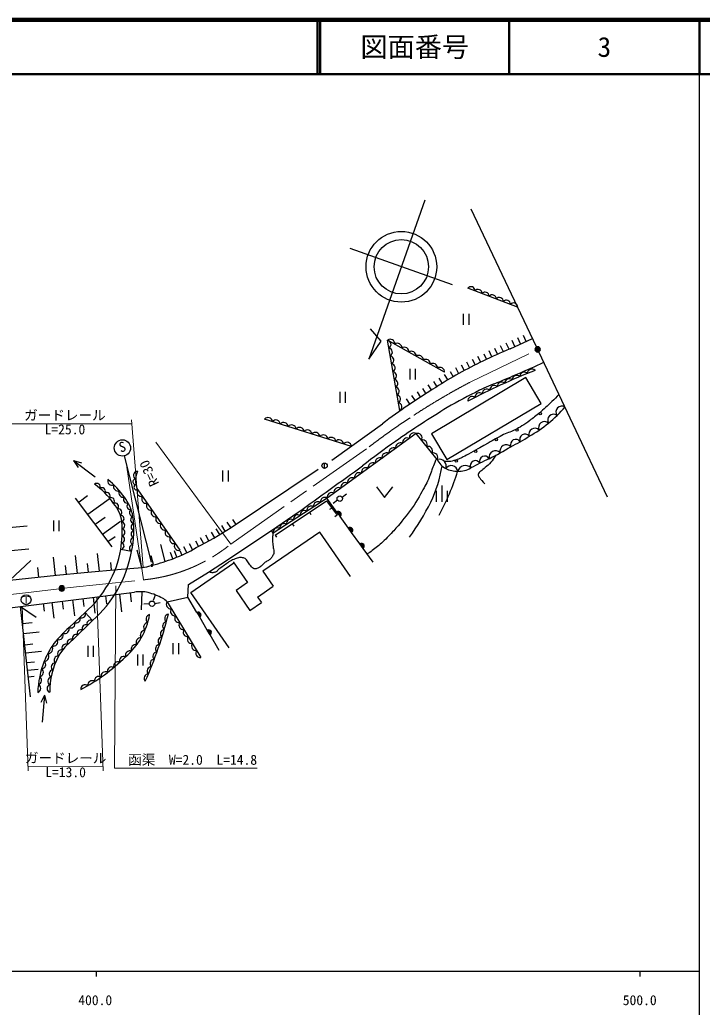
# Model space of a CAD drawing. Units: millimetres, scale not verified. Extents: x 40000 to 680000, y 20000 to 380000.
# Drawn here: x 453962 to 579500, y 198357 to 380000 of the extents above; entities that cross this region are included whole.
import ezdxf
from ezdxf.enums import TextEntityAlignment as Align

# ---------------------------------------------------------------- set-up
doc = ezdxf.new("R2010")
doc.units = ezdxf.units.MM
doc.header["$LTSCALE"] = 1000
doc.header["$PDMODE"] = 32
doc.header["$PDSIZE"] = 500
doc.linetypes.add('CHAIN', pattern=[18.5, 12, -1.5, 3.5, -1.5])
for name, color, linetype, lineweight in [('M-BGD', 7, 'Continuous', 25), ('M-BMK', 2, 'CHAIN', 13), ('M-BMK-SRVR', 3, 'Continuous', 25), ('M-STR-HTXT', 7, 'Continuous', 13), ('M-STR-STRC', 7, 'Continuous', 25), ('M-TTL', 2, 'Continuous', 140), ('M-TTL-BAND', 7, 'Continuous', 25), ('M-TTL-LINE', 7, 'Continuous', 50)]:
    doc.layers.add(name, color=color, linetype=linetype, lineweight=lineweight)
doc.layers.add('M-OTRS', color=6, linetype='Continuous')
doc.layers.add('M-TTL-TXT', color=7, linetype='Continuous')
doc.styles.add('ＭＳ ゴシック', font='')
doc.styles.get('ＭＳ ゴシック').set_extended_font_data('MS Gothic')

msp = doc.modelspace()

# ---------------------------------------------------------------- hatches: boundary and pattern name
at = {"layer": 'M-BGD'}
for points in [[(512882, 288631, 1), (512295, 289441)], [(515007, 285698, 1), (514420, 286508)], [(517133, 282765, 1), (516546, 283575)], [(478406, 279624, 1), (478106, 279624, 1)], [(487059, 270100, 1), (486556, 270963)], [(488965, 266834, 1), (488461, 267697)]]:
    msp.add_hatch(color=256, dxfattribs=at).paths.add_polyline_path(points)
at = {"layer": 'M-BMK-SRVR'}
for points in [[(549720, 319364, 0.41421), (549220, 319864, 0.41421), (548720, 319364, 1)], [(462194, 275385, 0.41421), (461694, 275885, 0.41421), (461194, 275385, 1)]]:
    msp.add_hatch(color=256, dxfattribs=at).paths.add_polyline_path(points)

# ---------------------------------------------------------------- linework, layer by layer
at = {"layer": 'M-BGD'}
for p, q in [((528494, 346815), (518151, 317592)), ((533583, 331224), (514730, 337897)), ((545524, 327160), (536383, 330622)), ((535547, 325885), (535547, 323885)), ((536547, 325885), (536547, 323885)), ((520416, 320889), (518467, 323170)), ((547098, 320846), (546601, 321939)), ((518151, 317592), (520416, 320889)), ((523859, 308116), (521628, 321052)), ((532093, 315150), (521628, 321052)), ((542912, 318942), (542415, 320034)), ((543959, 319418), (543462, 320510)), ((544184, 319472), (548265, 321379)), ((545005, 319894), (544508, 320986)), ((546051, 320370), (545554, 321463)), ((538769, 316989), (538214, 318052)), ((539322, 318542), (539812, 317532)), ((540820, 317989), (540323, 319082)), ((541866, 318466), (541369, 319558)), ((535757, 315416), (535202, 316479)), ((536761, 315940), (536206, 317004)), ((537765, 316464), (537210, 317528)), ((525709, 315801), (525709, 313801)), ((526709, 315801), (526709, 313801)), ((532749, 313728), (532103, 314739)), ((533108, 315270), (533661, 314315)), ((534753, 314891), (534198, 315955)), ((529748, 311811), (529102, 312822)), ((530748, 312450), (530102, 313461)), ((531749, 313089), (531103, 314100)), ((512837, 311538), (512837, 309538)), ((513837, 311538), (513837, 309538)), ((526746, 309894), (526100, 310905)), ((527747, 310533), (527101, 311544)), ((528747, 311172), (528101, 312183)), ((525746, 309255), (525100, 310267)), ((514981, 301532), (498981, 306548)), ((515071, 301595), (520658, 305682)), ((530751, 299089), (526900, 303890)), ((511368, 299008), (515071, 301595)), ((463875, 298924), (467849, 295928)), ((463875, 298924), (465309, 298485)), ((463875, 298924), (464692, 297666)), ((510034, 297464), (510034, 298464)), ((510034, 297964), (510035, 297965)), ((491276, 297068), (491276, 295068)), ((492276, 297068), (492276, 295068)), ((492826, 286583), (508875, 297356)), ((531647, 291350), (531647, 294350)), ((464871, 291344), (466436, 292471)), ((475656, 293540), (483381, 282414)), ((513237, 292202), (514051, 292783)), ((530647, 291350), (530647, 293350)), ((532647, 291350), (532647, 293350)), ((470960, 283048), (464188, 291996)), ((466508, 289072), (470414, 291886)), ((512289, 289448), (510462, 291969)), ((512423, 291621), (511609, 291040)), ((500241, 286031), (505157, 289414)), ((507238, 289410), (507517, 288995)), ((511354, 290190), (510948, 289897)), ((512318, 288854), (511934, 288577)), ((460142, 287906), (460142, 285906)), ((461142, 287906), (461142, 285906)), ((467842, 287219), (469651, 288522)), ((469177, 285367), (472506, 287766)), ((492773, 286592), (492135, 287609)), ((493067, 288077), (493683, 287159)), ((504085, 287294), (504364, 286879)), ((514420, 286508), (512887, 288623)), ((455297, 286841), (451264, 286473)), ((488765, 284158), (488190, 285212)), ((489165, 285761), (489773, 284709)), ((490749, 285323), (490112, 286340)), ((491761, 285958), (491124, 286974)), ((500583, 285576), (500267, 286048)), ((515007, 285698), (514420, 286508)), ((516546, 283575), (515007, 285698)), ((470187, 284011), (471529, 284978)), ((480731, 280360), (479899, 283494)), ((485762, 282549), (485209, 283614)), ((486314, 284125), (486838, 283107)), ((487791, 283628), (487217, 284681)), ((500933, 285178), (501167, 284829)), ((517133, 282765), (516546, 283575)), ((455661, 282615), (451649, 282248)), ((468603, 278564), (468274, 281829)), ((474528, 282186), (472560, 282546)), ((476435, 279220), (475585, 282422)), ((482116, 280868), (481688, 281989)), ((482882, 281160), (482454, 282281)), ((483423, 282354), (483789, 281513)), ((484705, 282001), (484152, 283066)), ((518965, 280237), (517133, 282765)), ((452137, 276903), (455977, 280562)), ((460509, 277747), (460169, 281116)), ((464580, 278158), (464246, 281475)), ((466592, 278361), (466426, 280007)), ((470644, 280166), (470774, 278788)), ((478583, 279790), (478163, 281374)), ((485455, 274652), (493363, 280088)), ((493238, 280270), (495855, 276464)), ((457240, 279274), (457435, 277478)), ((460703, 277832), (465837, 278324)), ((462544, 277953), (462376, 279624)), ((465837, 278324), (472605, 278960)), ((472605, 278960), (476535, 279227)), ((452137, 276903), (460703, 277832)), ((495855, 276464), (493745, 275013)), ((454097, 272099), (475059, 274693)), ((472760, 271108), (472358, 274359)), ((474534, 272906), (474324, 274602)), ((476331, 271448), (476475, 274789)), ((492462, 264460), (485455, 274652)), ((493745, 275013), (496278, 271328)), ((497708, 273808), (500596, 275794)), ((458254, 272633), (458432, 271185)), ((459863, 272830), (460218, 269931)), ((461756, 273062), (461934, 271610)), ((463649, 273294), (464005, 270385)), ((465546, 273527), (465725, 272070)), ((467443, 273760), (467801, 270841)), ((469979, 272554), (469795, 274042)), ((477793, 272546), (476796, 272475)), ((478533, 273227), (478920, 274198)), ((478787, 272653), (479777, 272794)), ((481057, 272947), (484902, 273797)), ((481057, 272947), (487281, 262697)), ((486551, 270972), (484902, 273797)), ((496278, 271328), (498407, 272792)), ((497708, 273808), (498407, 272792)), ((452124, 271835), (454097, 272099)), ((455928, 255443), (454097, 272099)), ((454097, 272099), (457007, 270137)), ((463031, 268208), (465996, 270975)), ((465996, 270975), (467314, 269471)), ((456254, 269086), (454450, 268888)), ((467314, 269471), (463744, 265945)), ((488461, 267697), (487064, 270091)), ((457542, 267361), (454653, 267044)), ((488965, 266834), (488461, 267697)), ((482134, 265320), (482134, 263320)), ((483134, 265320), (483134, 263320)), ((490619, 264000), (488965, 266834)), ((456352, 265151), (454879, 264989)), ((457979, 263790), (455046, 263468)), ((466475, 264828), (466475, 262828)), ((467475, 264828), (467475, 262828)), ((456692, 261847), (455242, 261688)), ((475603, 263243), (475603, 261243)), ((476603, 263243), (476603, 261243)), ((457372, 260487), (455397, 260270)), ((456594, 259199), (455528, 259082)), ((458485, 255758), (457860, 254394)), ((458485, 255758), (458085, 250797)), ((458485, 255758), (458883, 254312))]:
    msp.add_line(p, q, dxfattribs=at)
msp.add_lwpolyline([(532547, 299110), (549891, 309421), (547068, 314170), (529724, 303859)], close=True, dxfattribs=at)
for points in [[(553148, 311077), (552815, 310739), (552490, 310412), (552171, 310096), (551860, 309791), (551555, 309497), (551257, 309213), (550966, 308939), (550682, 308675), (550404, 308421), (550133, 308177), (549869, 307944), (549612, 307723), (549363, 307514), (549120, 307315), (548884, 307126), (548654, 306945), (548430, 306771), (548211, 306605), (547998, 306444), (547790, 306287), (547393, 305996), (547021, 305735), (546671, 305501), (546338, 305287), (546020, 305089), (545722, 304911), (545447, 304756), (545186, 304618), (544927, 304490), (544659, 304366), (544390, 304254), (544125, 304160), (543855, 304068), (543573, 303966), (543267, 303837), (542958, 303692), (542653, 303541), (542321, 303369), (541931, 303159), (541453, 302897), (541164, 302737), (540835, 302552), (540478, 302350), (540100, 302135), (539321, 301691), (538574, 301264), (538236, 301071), (536943, 300339), (536532, 300108), (536164, 299904), (535828, 299723), (535544, 299574), (535319, 299459), (535123, 299365), (534924, 299280), (534692, 299192), (534415, 299095), (534116, 298999), (533808, 298909), (533508, 298832), (533228, 298774), (532965, 298739), (532708, 298722), (532465, 298718), (532244, 298721), (532104, 298725)], [(526900, 303890), (510506, 291997), (500583, 285576)], [(541509, 299889), (541290, 299535), (541062, 299203), (540829, 298892), (540593, 298602), (540356, 298331), (540109, 298083), (539853, 297857), (539597, 297650), (539356, 297458), (539140, 297277), (538944, 297110), (538759, 296961), (538595, 296823), (538461, 296690), (538368, 296557), (538312, 296434), (538287, 296327), (538297, 296217), (538345, 296086), (538435, 295919), (538566, 295716), (538736, 295489), (538946, 295236), (539196, 294952), (539486, 294633)], [(530605, 299271), (530443, 298908), (530298, 298572), (530166, 298258), (530045, 297962), (529933, 297679), (529838, 297424), (529761, 297199), (529690, 296984), (529612, 296755), (529515, 296492), (529398, 296186), (529269, 295851), (529129, 295499), (528981, 295146), (528824, 294805), (528663, 294488), (528498, 294189), (528321, 293884), (528127, 293554), (527909, 293177), (527666, 292741), (527403, 292259), (527120, 291751), (526819, 291236), (526500, 290732), (526157, 290235), (525788, 289733), (525405, 289232), (525018, 288738), (524636, 288258), (524268, 287799), (523909, 287358), (523543, 286922), (523159, 286479), (522743, 286019), (522518, 285777), (522283, 285525), (522039, 285268), (521789, 285006), (521534, 284744), (521277, 284484), (521020, 284230), (520764, 283983), (520512, 283747), (520265, 283525), (520022, 283314), (519779, 283108), (519536, 282909), (519295, 282716), (519054, 282531), (518815, 282354), (518578, 282186), (518344, 282027), (518113, 281878), (517885, 281739)], [(519571, 294110), (521071, 292110), (522571, 294110)], [(500933, 285178), (510390, 291526), (512318, 288854)], [(484902, 273797), (485004, 276103), (488671, 278364), (492148, 280649), (495352, 282790), (500241, 286031)], [(500583, 285576), (500532, 285371), (500494, 285154), (500467, 284927), (500451, 284692), (500444, 284450), (500451, 284195), (500472, 283926), (500501, 283653), (500533, 283385), (500563, 283133), (500599, 282894), (500645, 282664), (500688, 282442), (500715, 282231), (500714, 282031), (500680, 281844), (500620, 281667), (500543, 281501), (500457, 281345), (500369, 281200), (500279, 281066), (500184, 280945), (500081, 280833), (499970, 280728), (499851, 280628), (499720, 280540), (499579, 280467), (499431, 280396), (499279, 280317), (499127, 280218), (498971, 280087), (498808, 279934), (498644, 279774), (498486, 279622), (498339, 279494), (498210, 279391), (498093, 279302), (497982, 279227), (497865, 279165), (497734, 279116), (497587, 279072), (497428, 279031), (497264, 279008), (497098, 279018), (496936, 279073), (496774, 279190), (496611, 279359), (496449, 279557), (496293, 279761), (496147, 279948), (496018, 280125), (495901, 280309), (495789, 280487), (495673, 280648), (495543, 280779), (495399, 280879), (495249, 280957), (495090, 281014), (494924, 281052), (494751, 281074), (494569, 281079), (494379, 281064), (494182, 281032), (493979, 280985), (493772, 280923), (493558, 280844), (493335, 280747), (493109, 280636), (492884, 280515), (492664, 280390), (492450, 280258), (492239, 280115), (492031, 279965), (491822, 279813), (491613, 279663), (491393, 279510), (491164, 279350), (490940, 279191), (490734, 279042), (490562, 278911), (490436, 278798), (490346, 278698), (490274, 278610), (490201, 278532), (490109, 278465), (489996, 278407), (489874, 278358), (489747, 278321), (489616, 278296), (489483, 278285), (489348, 278288), (489209, 278305), (489068, 278334), (488924, 278377), (488778, 278434)], [(514773, 277586), (509161, 285747), (498698, 278554), (500596, 275794)]]:
    msp.add_lwpolyline(points, dxfattribs=at)
for points in [[(512882, 288631, 1), (512295, 289441)], [(515007, 285698, 1), (514420, 286508)], [(517133, 282765, 1), (516546, 283575)], [(478406, 279624, 1), (478106, 279624, 1)], [(487059, 270100, 1), (486556, 270963)], [(488965, 266834, 1), (488461, 267697)]]:
    msp.add_lwpolyline(points, format="xyb", close=True, dxfattribs=at)
for centre, radius in [((524156, 334560), 6500), ((524156, 334560), 5000), ((549702, 307522), 210), ((545429, 304528), 210), ((541608, 302750), 210), ((537833, 300613), 210), ((510034, 297964), 500), ((534256, 298822), 210), ((512830, 291912), 500), ((455138, 273306), 900), ((478292, 272582), 500)]:
    msp.add_circle(centre, radius, dxfattribs=at)
for centre, radius, start, end in [((536951, 330153), 738, 358.04405, 140.47216), ((538257, 329658), 738, 358.04405, 140.47216), ((539563, 329163), 738, 358.04405, 140.47216), ((540869, 328669), 738, 358.04405, 140.47216), ((542175, 328174), 738, 358.04405, 140.47216), ((543481, 327680), 738, 358.04405, 140.47216), ((544787, 327185), 738, 358.04405, 140.47216), ((522128, 320410), 814, 353.25572, 127.88995), ((521474, 320286), 782, 300.91445, 78.65345), ((523436, 319672), 814, 353.25572, 127.88995), ((524744, 318935), 814, 353.25572, 127.88995), ((521722, 318849), 782, 300.91445, 78.65345), ((521970, 317411), 782, 300.91445, 78.65345), ((526052, 318197), 814, 353.25572, 127.88995), ((527360, 317459), 814, 353.25572, 127.88995), ((570643, 253930), 70681, 111.98345, 116.45242), ((522218, 315974), 782, 300.91445, 78.65345), ((528668, 316721), 814, 353.25572, 127.88995), ((529976, 315983), 814, 353.25572, 127.88995), ((572483, 247269), 77476, 115.47657, 122.83212), ((531284, 315245), 814, 353.25572, 127.88995), ((479547, 470881), 169401, 292.95048, 294.70502), ((522466, 314537), 782, 300.91445, 78.65345), ((595664, 197026), 127432, 111.60329, 117.7379), ((473973, 476082), 176391, 292.63788, 293.95901), ((545371, 313762), 823, 46.24984, 180.36486), ((546764, 314352), 823, 45.56822, 179.68323), ((548163, 314926), 823, 44.8866, 179.00161), ((522714, 313099), 782, 300.91445, 78.65345), ((522962, 311662), 782, 300.91445, 78.65345), ((564543, 256222), 61400, 111.6737, 115.07287), ((541238, 311893), 823, 48.29471, 182.40973), ((542608, 312533), 823, 47.61309, 181.7281), ((543986, 313156), 823, 46.93147, 181.04648), ((603286, 194884), 138216, 121.78747, 126.71369), ((523209, 310224), 782, 300.91445, 78.65345), ((580208, 227086), 94446, 116.19017, 120.2685), ((537174, 309878), 823, 50.33958, 184.4546), ((538521, 310566), 823, 49.65796, 183.77297), ((539875, 311238), 823, 48.97634, 183.09135), ((523457, 308787), 782, 300.91445, 78.65345), ((553663, 307856), 1080, 57.50752, 216.09286), ((622440, 160560), 173215, 121.24165, 124.9996), ((552141, 306358), 1080, 53.00449, 211.58984), ((533845, 326466), 27006, 310.04565, 319.0517), ((499610, 306004), 831, 6.06144, 139.12919), ((501064, 305548), 831, 6.06144, 139.12919), ((502519, 305092), 831, 6.06144, 139.12919), ((503973, 304636), 831, 6.06144, 139.12919), ((535623, 325009), 24751, 299.14292, 309.06544), ((550490, 304980), 1093, 47.98524, 205.18438), ((505427, 304180), 831, 6.06144, 139.12919), ((506882, 303724), 831, 6.06144, 139.12919), ((508336, 303268), 831, 6.06144, 139.12919), ((509791, 302812), 831, 6.06144, 139.12919), ((526479, 303144), 857, 60.57067, 191.34879), ((527115, 303076), 842, 332.68357, 104.76554), ((528257, 333339), 35692, 296.72514, 302.96219), ((546893, 302810), 975, 36.60651, 206.19935), ((548702, 303770), 1093, 43.02398, 200.22312), ((511245, 302356), 831, 6.06144, 139.12919), ((512700, 301900), 831, 6.06144, 139.12919), ((514154, 301444), 831, 6.06144, 139.12919), ((596866, 196609), 129017, 124.87865, 128.24882), ((523957, 301314), 857, 60.57067, 191.34879), ((525218, 302229), 857, 60.57067, 191.34879), ((528077, 301876), 842, 332.68357, 104.76554), ((543455, 300653), 1174, 43.39182, 195.73456), ((545205, 301842), 975, 33.48798, 203.08083), ((521435, 299485), 857, 60.57067, 191.34879), ((522696, 300399), 857, 60.57067, 191.34879), ((529040, 300675), 842, 332.68357, 104.76554), ((530003, 299475), 842, 332.68357, 104.76554), ((539481, 298803), 949, 28.38203, 203.13399), ((541453, 299547), 1174, 42.09798, 194.44073), ((493495, 388730), 100986, 297.62244, 300.21011), ((-1379455, 2921361), 3237114, 305.60464, 305.86274), ((518913, 297655), 857, 60.57067, 191.34879), ((520174, 298570), 857, 60.57067, 191.34879), ((507104, 301859), 24839, 334.72514, 350.90547), ((531161, 297914), 1244, 336.90365, 109.25244), ((534456, 300995), 4167, 207.22811, 238.92797), ((533337, 296754), 1232, 8.37776, 146.91402), ((535912, 296606), 1395, 43.70717, 166.44857), ((537785, 297962), 949, 29.63117, 204.38313), ((577238, 220554), 86931, 115.13344, 117.63172), ((475652, 296192), 782, 94.16113, 241.76446), ((479739, 295321), 4460, 158.27401, 177.65158), ((516391, 295825), 857, 60.57067, 191.34879), ((517652, 296740), 857, 60.57067, 191.34879), ((492698, 309884), 43771, 331.31026, 342.79121), ((534783, 303354), 6425, 247.31577, 267.976), ((534637, 301340), 4408, 268.94971, 301.20603), ((468130, 294087), 638, 333.27098, 130.71879), ((458926, 282308), 15087, 35.36616, 54.37041), ((470952, 295178), 808, 160.46729, 293.64766), ((456724, 279890), 20577, 36.73871, 49.12123), ((472015, 294114), 808, 156.33978, 289.52016), ((475282, 294999), 505, 90.04747, 276.47168), ((475471, 294010), 505, 105.08606, 291.51027), ((479123, 295217), 3852, 175.74028, 205.81746), ((513869, 293995), 857, 60.57067, 191.34879), ((515130, 294910), 857, 60.57067, 191.34879), ((469074, 293284), 638, 328.51991, 125.96772), ((469949, 292406), 638, 323.76885, 121.21666), ((472999, 292977), 808, 152.21228, 285.39265), ((476345, 293102), 816, 147.56612, 281.98016), ((511346, 292166), 857, 60.57067, 191.34879), ((512607, 293080), 857, 60.57067, 191.34879), ((470747, 291458), 638, 319.01779, 116.4656), ((471503, 290464), 638, 314.90865, 115.50949), ((466301, 286794), 6505, 7.47189, 40.75651), ((473735, 291757), 683, 139.78579, 284.57752), ((465959, 286864), 9005, 11.45158, 36.32767), ((474360, 290585), 683, 131.49376, 276.28549), ((477203, 291866), 816, 147.56612, 281.98016), ((478061, 290630), 816, 147.56612, 281.98016), ((508806, 290545), 796, 54.72157, 191.09086), ((510047, 291347), 796, 54.72157, 191.09086), ((487652, 312438), 46963, 323.97263, 333.18573), ((472113, 289395), 638, 303.81378, 104.41462), ((472505, 288228), 638, 292.7189, 93.31974), ((474809, 289334), 683, 123.20173, 267.99346), ((478920, 289394), 816, 147.56612, 281.98016), ((505085, 288137), 796, 54.72157, 191.09086), ((506326, 288940), 796, 54.72157, 191.09086), ((507566, 289742), 796, 54.72157, 191.09086), ((447575, 286032), 25228, 352.0582, 3.65346), ((472629, 286996), 655, 285.14954, 79.25856), ((475033, 288022), 676, 111.57766, 259.39124), ((475115, 286713), 676, 107.69688, 255.51046), ((455748, 286171), 19197, 348.02092, 7.42484), ((479778, 288158), 816, 147.56612, 281.98016), ((480636, 286921), 816, 147.56612, 281.98016), ((502604, 286532), 796, 54.72157, 191.09086), ((503845, 287334), 796, 54.72157, 191.09086), ((472646, 285728), 655, 282.25073, 76.35975), ((475107, 285401), 676, 103.81609, 251.62967), ((481495, 285685), 816, 147.56612, 281.98016), ((455751, 343559), 67976, 296.83253, 303.05251), ((501364, 285729), 796, 54.72157, 191.09086), ((472487, 283197), 655, 276.4531, 70.56212), ((472598, 284460), 655, 279.35191, 73.46094), ((474826, 282794), 676, 96.05453, 243.8681), ((475010, 284093), 676, 99.93531, 247.74889), ((482353, 284449), 816, 147.56612, 281.98016), ((483211, 283213), 816, 147.56612, 281.98016), ((452662, 286187), 20229, 311.23684, 349.6316), ((452662, 286187), 22229, 311.23684, 349.6316), ((475491, 300541), 20759, 289.08284, 301.81641), ((469526, 313520), 35002, 284.68762, 291.36461), ((469526, 313520), 35002, 281.55148, 284.19655), ((476198, 268358), 6437, 77.36051, 100.19141), ((474334, 262704), 12376, 61.52327, 74.66666), ((479138, 271312), 2521, 40.43935, 64.21976), ((481713, 272469), 812, 143.84827, 278.68377), ((465361, 270665), 707, 240.03508, 26.00956), ((482491, 271187), 812, 143.84827, 278.68377), ((463384, 268821), 707, 240.03508, 26.00956), ((464373, 269743), 707, 240.03508, 26.00956), ((466969, 268928), 644, 57.52245, 211.75843), ((464660, 272948), 13408, 310.87612, 349.78873), ((477584, 268260), 840, 95.5607, 224.56046), ((407893, 289135), 75712, 335.99061, 345.85479), ((478031, 269750), 840, 102.04614, 231.04589), ((481014, 268458), 776, 95.3346, 233.08692), ((481396, 269861), 776, 96.43062, 234.18294), ((483268, 269906), 812, 143.84827, 278.68377), ((484046, 268625), 812, 143.84827, 278.68377), ((476915, 252403), 21038, 131.29657, 143.97695), ((461103, 266823), 862, 253.54034, 21.73318), ((462209, 267949), 862, 249.31354, 17.50638), ((465184, 267165), 644, 57.52245, 211.75843), ((466076, 268047), 644, 57.52245, 211.75843), ((476972, 266830), 840, 89.07527, 218.07503), ((480605, 267063), 776, 94.23858, 231.9909), ((484824, 267344), 812, 143.84827, 278.68377), ((460083, 265618), 862, 257.76713, 25.95997), ((470591, 257215), 11095, 128.10927, 148.93113), ((463356, 265370), 694, 56.04124, 207.11792), ((464291, 266284), 644, 57.52245, 211.75843), ((476202, 265479), 840, 82.58983, 211.58959), ((480170, 265677), 776, 93.14256, 230.89488), ((485602, 266062), 812, 143.84827, 278.68377), ((486380, 264781), 812, 143.84827, 278.68377), ((470498, 257587), 12806, 145.85308, 159.86563), ((458418, 262874), 881, 273.72768, 38.9973), ((459153, 264308), 881, 266.7214, 31.99103), ((461611, 263396), 694, 69.92248, 220.99915), ((462424, 264436), 694, 62.98186, 214.05853), ((474231, 263079), 840, 69.61896, 198.61872), ((475285, 264223), 840, 76.1044, 205.10416), ((479220, 262929), 776, 90.95052, 228.70284), ((479708, 264298), 776, 92.04654, 229.79886), ((487158, 263500), 812, 143.84827, 278.68377), ((474028, 255751), 16759, 158.12506, 178.1958), ((457936, 261407), 798, 273.81179, 47.45602), ((473318, 256441), 13850, 152.0076, 180.64267), ((460463, 260968), 721, 87.03132, 234.16493), ((460979, 262228), 721, 81.30431, 228.43791), ((447849, 289145), 36717, 298.20119, 314.17449), ((472006, 261111), 789, 62.79711, 198.70616), ((473103, 262095), 789, 65.07901, 200.98806), ((478705, 261570), 776, 89.8545, 227.60682), ((457503, 259978), 798, 278.82948, 52.4737), ((460075, 259662), 721, 92.75833, 239.89194), ((469698, 259278), 789, 58.23331, 194.14236), ((470870, 260171), 789, 60.51521, 196.42426), ((478165, 260220), 776, 88.75848, 226.5108), ((457196, 258516), 798, 283.84716, 57.49139), ((459820, 258325), 721, 98.48535, 245.61895), ((467253, 257634), 789, 53.66952, 189.57856), ((468492, 258431), 789, 55.95142, 191.86046), ((477599, 258881), 776, 87.66246, 225.41478), ((457019, 257034), 798, 288.86485, 62.50907), ((459699, 256969), 721, 104.21236, 251.34596), ((465983, 256886), 789, 51.38762, 187.29666)]:
    msp.add_arc(centre, radius, start, end, dxfattribs=at)
at = {"layer": 'M-BMK'}
for p, q in [((536790, 313332), (548770, 319146)), ((492785, 283555), (518259, 301462)), ((438772, 272711), (454003, 274473)), ((454003, 274473), (461197, 275326))]:
    msp.add_line(p, q, dxfattribs=at)
msp.add_lwpolyline([(462191, 275444), (463209, 275565), (476700, 276959)], dxfattribs=at)
for centre, radius, start, end in [((595659, 201491), 126388, 117.76095, 123.58473), ((593233, 203867), 123069, 123.25564, 127.53221), ((473871, 306842), 30000, 275.43028, 309.08443)]:
    msp.add_arc(centre, radius, start, end, dxfattribs=at)
at = {"layer": 'M-BMK-SRVR'}
for p, q in [((549006, 319816), (536986, 345171)), ((562098, 292197), (549434, 318912))]:
    msp.add_line(p, q, dxfattribs=at)
for points in [[(549720, 319364, 0.41421), (549220, 319864, 0.41421), (548720, 319364, 1)], [(462194, 275385, 0.41421), (461694, 275885, 0.41421), (461194, 275385, 1)]]:
    msp.add_lwpolyline(points, format="xyb", close=True, dxfattribs=at)
at = {"layer": 'M-OTRS'}
msp.add_point((549220, 319364), dxfattribs=at)
at = {"layer": 'M-STR-HTXT'}
for p, q in [((450577, 305663), (474562, 305647)), ((476679, 279257), (474503, 306381)), ((492785, 283555), (479006, 302274)), ((476700, 276959), (473660, 297712)), ((469291, 241858), (468130, 273836)), ((454390, 272135), (455534, 241858)), ((455502, 242715), (469262, 242647))]:
    msp.add_line(p, q, dxfattribs=at)
msp.add_lwpolyline([(471613, 275858), (471399, 242308), (497649, 242308)], dxfattribs=at)
at = {"layer": 'M-STR-STRC'}
msp.add_line((478170, 280212), (473218, 299777), dxfattribs=at)
msp.add_circle((472849, 301231), 1500, dxfattribs=at)
at = {"layer": 'M-TTL'}
msp.add_line((680000, 380000), (40000, 380000), dxfattribs=at)
at = {"layer": 'M-TTL-BAND'}
for p, q in [((579000, 20000), (579000, 370000)), ((40000, 205000), (579000, 205000)), ((468000, 205000), (468000, 204000)), ((568000, 205000), (568000, 204000))]:
    msp.add_line(p, q, dxfattribs=at)
at = {"layer": 'M-TTL-LINE'}
for p, q in [((508747, 380000), (508747, 370000)), ((509247, 380000), (509247, 370000)), ((543997, 380000), (543997, 370000)), ((579000, 380000), (579000, 370000)), ((40000, 370000), (680000, 370000))]:
    msp.add_line(p, q, dxfattribs=at)

# ---------------------------------------------------------------- texts
at = {"layer": 'M-BGD', "style": 'ＭＳ ゴシック'}
msp.add_text('Ｔ', height=1320, dxfattribs=at).set_placement((455143, 273257), align=Align.MIDDLE_CENTER)
at = {"layer": 'M-STR-HTXT', "style": 'ＭＳ ゴシック'}
for s, rotation, p in [('ガードレール', 359.962, (462272, 305790)), ('L=25.0', 359.962, (462270, 303190)), ('ガードレール', 359.719, (462401, 242736)), ('L=13.0', 359.719, (462388, 240136))]:
    msp.add_text(s, height=1833, rotation=rotation, dxfattribs=at).set_placement(p, align=Align.BOTTOM_CENTER)
msp.add_text('R=30', height=1833, rotation=115.092, dxfattribs=at).set_placement((480132, 294933), align=Align.BOTTOM_LEFT)
msp.add_text('\u3000函渠\u3000W=2.0\u3000L=14.8', height=1833, dxfattribs=at).set_placement((471399, 242408), align=Align.BOTTOM_LEFT)
at = {"layer": 'M-STR-STRC', "style": 'ＭＳ ゴシック'}
msp.add_text('S', height=1833, rotation=14.146, dxfattribs=at).set_placement((473185, 300015), align=Align.BOTTOM_CENTER)
at = {"layer": 'M-TTL-BAND', "style": 'ＭＳ ゴシック'}
for s, p in [('400.0', (467844, 198195)), ('500.0', (568000, 198195))]:
    msp.add_text(s, height=1833, dxfattribs=at).set_placement(p, align=Align.BOTTOM_CENTER)
at = {"layer": 'M-TTL-TXT', "style": 'ＭＳ ゴシック'}
for s, p in [('図面番号', (526622, 375000)), ('3', (561497, 375000))]:
    msp.add_text(s, height=3666, dxfattribs=at).set_placement(p, align=Align.MIDDLE_CENTER)

doc.saveas('drawing.dxf')
